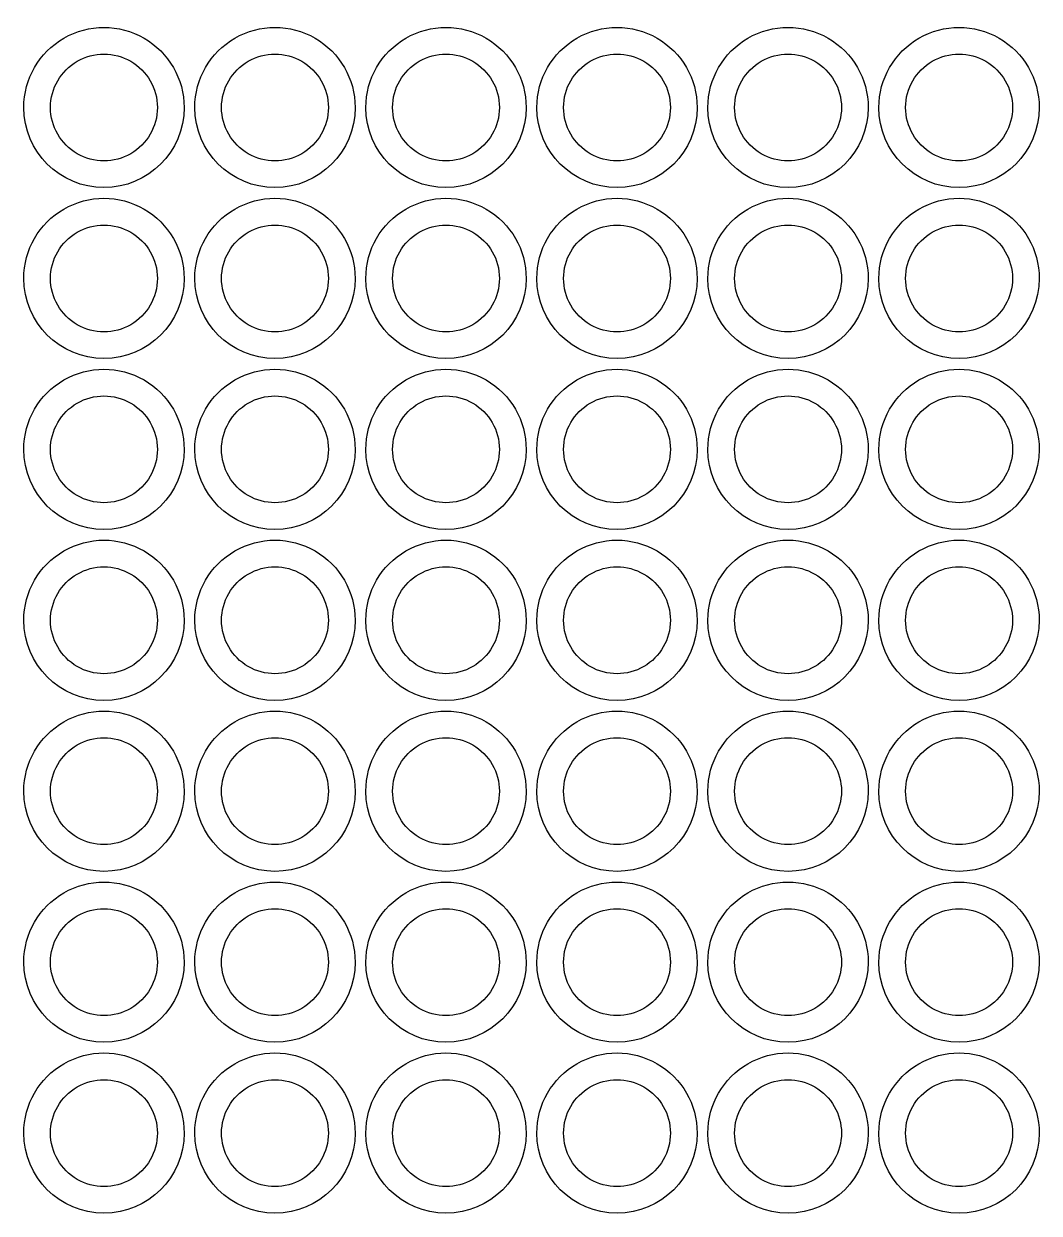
# Model space of a CAD drawing. Extents: x 9 to 391, y 39 to 560.
# Drawn here: x 105.9 to 200.9, y 144.5 to 255.8 of the extents above; entities that cross this region are included whole.
import ezdxf

# ---------------------------------------------------------------- set-up
doc = ezdxf.new("R2010")
doc.units = 0
doc.layers.add('Capa_2', color=7, linetype='CONTINUOUS')

msp = doc.modelspace()

# ---------------------------------------------------------------- linework, layer by layer
at = {"layer": 'Capa_2', "color": 5}
for points in [[(118.384029, 247.990904)], [(134.38403, 247.990904)], [(150.38403, 247.990904)], [(166.38403, 247.990904)], [(182.38403, 247.990904)], [(198.38403, 247.990904)], [(118.384029, 231.990904)], [(134.38403, 231.990904)], [(150.38403, 231.990904)], [(166.38403, 231.990904)], [(182.38403, 231.990904)], [(198.38403, 231.990904)], [(118.384029, 215.990904)], [(134.38403, 215.990904)], [(150.38403, 215.990904)], [(166.38403, 215.990904)], [(182.38403, 215.990904)], [(198.38403, 215.990904)], [(118.384029, 199.990904)], [(134.38403, 199.990904)], [(150.38403, 199.990904)], [(166.38403, 199.990904)], [(182.38403, 199.990904)], [(198.38403, 199.990904)], [(118.384029, 183.990904)], [(134.38403, 183.990904)], [(150.38403, 183.990904)], [(166.38403, 183.990904)], [(182.38403, 183.990904)], [(198.38403, 183.990904)], [(118.384029, 167.990904)], [(134.38403, 167.990904)], [(150.38403, 167.990904)], [(166.38403, 167.990904)], [(182.38403, 167.990904)], [(198.38403, 167.990904)], [(118.384029, 151.990904)], [(134.38403, 151.990904)], [(150.38403, 151.990904)], [(166.38403, 151.990904)], [(182.38403, 151.990904)], [(198.38403, 151.990904)]]:
    msp.add_lwpolyline(points, close=True, dxfattribs=at)
at = {"layer": 'Capa_2', "color": 7}
for points in [[(120.884029, 247.990904)], [(136.88403, 247.990904)], [(152.88403, 247.990904)], [(168.88403, 247.990904)], [(184.88403, 247.990904)], [(200.88403, 247.990904)], [(120.884029, 231.990904)], [(136.88403, 231.990904)], [(152.88403, 231.990904)], [(168.88403, 231.990904)], [(184.88403, 231.990904)], [(200.88403, 231.990904)], [(120.884029, 215.990904)], [(136.88403, 215.990904)], [(152.88403, 215.990904)], [(168.88403, 215.990904)], [(184.88403, 215.990904)], [(200.88403, 215.990904)], [(120.884029, 199.990904)], [(136.88403, 199.990904)], [(152.88403, 199.990904)], [(168.88403, 199.990904)], [(184.88403, 199.990904)], [(200.88403, 199.990904)], [(120.884029, 183.990904)], [(136.88403, 183.990904)], [(152.88403, 183.990904)], [(168.88403, 183.990904)], [(184.88403, 183.990904)], [(200.88403, 183.990904)], [(120.884029, 167.990904)], [(136.88403, 167.990904)], [(152.88403, 167.990904)], [(168.88403, 167.990904)], [(184.88403, 167.990904)], [(200.88403, 167.990904)], [(120.884029, 151.990904)], [(136.88403, 151.990904)], [(152.88403, 151.990904)], [(168.88403, 151.990904)], [(184.88403, 151.990904)], [(200.88403, 151.990904)]]:
    msp.add_lwpolyline(points, close=True, dxfattribs=at)
for points in [[(109.634029, 254.486095), (111.954537, 255.825841), (114.813521, 255.825841), (117.134029, 254.486095)], [(125.63403, 254.486095), (127.954538, 255.825841), (130.813522, 255.825841), (133.13403, 254.486095)], [(141.63403, 254.486095), (143.954538, 255.825841), (146.813522, 255.825841), (149.13403, 254.486095)], [(157.63403, 254.486095), (159.954538, 255.825841), (162.813522, 255.825841), (165.13403, 254.486095)], [(173.63403, 254.486095), (175.954538, 255.825841), (178.813522, 255.825841), (181.13403, 254.486095)], [(189.63403, 254.486095), (191.954538, 255.825841), (194.813522, 255.825841), (197.13403, 254.486095)], [(105.884029, 247.990904), (105.884029, 250.670396), (107.313521, 253.146349), (109.634029, 254.486095)], [(117.134029, 254.486095), (119.454537, 253.146349), (120.884029, 250.670396), (120.884029, 247.990904)], [(121.88403, 247.990904), (121.88403, 250.670396), (123.313522, 253.146349), (125.63403, 254.486095)], [(133.13403, 254.486095), (135.454538, 253.146349), (136.88403, 250.670396), (136.88403, 247.990904)], [(137.88403, 247.990904), (137.88403, 250.670396), (139.313522, 253.146349), (141.63403, 254.486095)], [(149.13403, 254.486095), (151.454538, 253.146349), (152.88403, 250.670396), (152.88403, 247.990904)], [(153.88403, 247.990904), (153.88403, 250.670396), (155.313522, 253.146349), (157.63403, 254.486095)], [(165.13403, 254.486095), (167.454538, 253.146349), (168.88403, 250.670396), (168.88403, 247.990904)], [(169.88403, 247.990904), (169.88403, 250.670396), (171.313522, 253.146349), (173.63403, 254.486095)], [(181.13403, 254.486095), (183.454538, 253.146349), (184.88403, 250.670396), (184.88403, 247.990904)], [(185.88403, 247.990904), (185.88403, 250.670396), (187.313522, 253.146349), (189.63403, 254.486095)], [(197.13403, 254.486095), (199.454538, 253.146349), (200.88403, 250.670396), (200.88403, 247.990904)], [(113.384029, 240.490904), (109.241893, 240.490904), (105.884029, 243.848769), (105.884029, 247.990904)], [(120.884029, 247.990904), (120.884029, 243.848769), (117.526164, 240.490904), (113.384029, 240.490904)], [(129.38403, 240.490904), (125.241894, 240.490904), (121.88403, 243.848769), (121.88403, 247.990904)], [(136.88403, 247.990904), (136.88403, 243.848769), (133.526165, 240.490904), (129.38403, 240.490904)], [(145.38403, 240.490904), (141.241894, 240.490904), (137.88403, 243.848769), (137.88403, 247.990904)], [(152.88403, 247.990904), (152.88403, 243.848769), (149.526165, 240.490904), (145.38403, 240.490904)], [(161.38403, 240.490904), (157.241894, 240.490904), (153.88403, 243.848769), (153.88403, 247.990904)], [(168.88403, 247.990904), (168.88403, 243.848769), (165.526165, 240.490904), (161.38403, 240.490904)], [(177.38403, 240.490904), (173.241894, 240.490904), (169.88403, 243.848769), (169.88403, 247.990904)], [(184.88403, 247.990904), (184.88403, 243.848769), (181.526165, 240.490904), (177.38403, 240.490904)], [(193.38403, 240.490904), (189.241894, 240.490904), (185.88403, 243.848769), (185.88403, 247.990904)], [(200.88403, 247.990904), (200.88403, 243.848769), (197.526165, 240.490904), (193.38403, 240.490904)], [(109.634029, 238.486095), (111.954537, 239.825841), (114.813521, 239.825841), (117.134029, 238.486095)], [(125.63403, 238.486095), (127.954538, 239.825841), (130.813522, 239.825841), (133.13403, 238.486095)], [(141.63403, 238.486095), (143.954538, 239.825841), (146.813522, 239.825841), (149.13403, 238.486095)], [(157.63403, 238.486095), (159.954538, 239.825841), (162.813522, 239.825841), (165.13403, 238.486095)], [(173.63403, 238.486095), (175.954538, 239.825841), (178.813522, 239.825841), (181.13403, 238.486095)], [(189.63403, 238.486095), (191.954538, 239.825841), (194.813522, 239.825841), (197.13403, 238.486095)], [(105.884029, 231.990904), (105.884029, 234.670396), (107.313521, 237.146349), (109.634029, 238.486095)], [(117.134029, 238.486095), (119.454537, 237.146349), (120.884029, 234.670396), (120.884029, 231.990904)], [(121.88403, 231.990904), (121.88403, 234.670396), (123.313522, 237.146349), (125.63403, 238.486095)], [(133.13403, 238.486095), (135.454538, 237.146349), (136.88403, 234.670396), (136.88403, 231.990904)], [(137.88403, 231.990904), (137.88403, 234.670396), (139.313522, 237.146349), (141.63403, 238.486095)], [(149.13403, 238.486095), (151.454538, 237.146349), (152.88403, 234.670396), (152.88403, 231.990904)], [(153.88403, 231.990904), (153.88403, 234.670396), (155.313522, 237.146349), (157.63403, 238.486095)], [(165.13403, 238.486095), (167.454538, 237.146349), (168.88403, 234.670396), (168.88403, 231.990904)], [(169.88403, 231.990904), (169.88403, 234.670396), (171.313522, 237.146349), (173.63403, 238.486095)], [(181.13403, 238.486095), (183.454538, 237.146349), (184.88403, 234.670396), (184.88403, 231.990904)], [(185.88403, 231.990904), (185.88403, 234.670396), (187.313522, 237.146349), (189.63403, 238.486095)], [(197.13403, 238.486095), (199.454538, 237.146349), (200.88403, 234.670396), (200.88403, 231.990904)], [(113.384029, 224.490904), (109.241893, 224.490904), (105.884029, 227.848769), (105.884029, 231.990904)], [(120.884029, 231.990904), (120.884029, 227.848769), (117.526164, 224.490904), (113.384029, 224.490904)], [(129.38403, 224.490904), (125.241894, 224.490904), (121.88403, 227.848769), (121.88403, 231.990904)], [(136.88403, 231.990904), (136.88403, 227.848769), (133.526165, 224.490904), (129.38403, 224.490904)], [(145.38403, 224.490904), (141.241894, 224.490904), (137.88403, 227.848769), (137.88403, 231.990904)], [(152.88403, 231.990904), (152.88403, 227.848769), (149.526165, 224.490904), (145.38403, 224.490904)], [(161.38403, 224.490904), (157.241894, 224.490904), (153.88403, 227.848769), (153.88403, 231.990904)], [(168.88403, 231.990904), (168.88403, 227.848769), (165.526165, 224.490904), (161.38403, 224.490904)], [(177.38403, 224.490904), (173.241894, 224.490904), (169.88403, 227.848769), (169.88403, 231.990904)], [(184.88403, 231.990904), (184.88403, 227.848769), (181.526165, 224.490904), (177.38403, 224.490904)], [(193.38403, 224.490904), (189.241894, 224.490904), (185.88403, 227.848769), (185.88403, 231.990904)], [(200.88403, 231.990904), (200.88403, 227.848769), (197.526165, 224.490904), (193.38403, 224.490904)], [(109.634029, 222.486095), (111.954537, 223.825841), (114.813521, 223.825841), (117.134029, 222.486095)], [(125.63403, 222.486095), (127.954538, 223.825841), (130.813522, 223.825841), (133.13403, 222.486095)], [(141.63403, 222.486095), (143.954538, 223.825841), (146.813522, 223.825841), (149.13403, 222.486095)], [(157.63403, 222.486095), (159.954538, 223.825841), (162.813522, 223.825841), (165.13403, 222.486095)], [(173.63403, 222.486095), (175.954538, 223.825841), (178.813522, 223.825841), (181.13403, 222.486095)], [(189.63403, 222.486095), (191.954538, 223.825841), (194.813522, 223.825841), (197.13403, 222.486095)], [(105.884029, 215.990904), (105.884029, 218.670396), (107.313521, 221.146349), (109.634029, 222.486095)], [(117.134029, 222.486095), (119.454537, 221.146349), (120.884029, 218.670396), (120.884029, 215.990904)], [(121.88403, 215.990904), (121.88403, 218.670396), (123.313522, 221.146349), (125.63403, 222.486095)], [(133.13403, 222.486095), (135.454538, 221.146349), (136.88403, 218.670396), (136.88403, 215.990904)], [(137.88403, 215.990904), (137.88403, 218.670396), (139.313522, 221.146349), (141.63403, 222.486095)], [(149.13403, 222.486095), (151.454538, 221.146349), (152.88403, 218.670396), (152.88403, 215.990904)], [(153.88403, 215.990904), (153.88403, 218.670396), (155.313522, 221.146349), (157.63403, 222.486095)], [(165.13403, 222.486095), (167.454538, 221.146349), (168.88403, 218.670396), (168.88403, 215.990904)], [(169.88403, 215.990904), (169.88403, 218.670396), (171.313522, 221.146349), (173.63403, 222.486095)], [(181.13403, 222.486095), (183.454538, 221.146349), (184.88403, 218.670396), (184.88403, 215.990904)], [(185.88403, 215.990904), (185.88403, 218.670396), (187.313522, 221.146349), (189.63403, 222.486095)], [(197.13403, 222.486095), (199.454538, 221.146349), (200.88403, 218.670396), (200.88403, 215.990904)], [(113.384029, 208.490904), (109.241893, 208.490904), (105.884029, 211.848769), (105.884029, 215.990904)], [(120.884029, 215.990904), (120.884029, 211.848769), (117.526164, 208.490904), (113.384029, 208.490904)], [(129.38403, 208.490904), (125.241894, 208.490904), (121.88403, 211.848769), (121.88403, 215.990904)], [(136.88403, 215.990904), (136.88403, 211.848769), (133.526165, 208.490904), (129.38403, 208.490904)], [(145.38403, 208.490904), (141.241894, 208.490904), (137.88403, 211.848769), (137.88403, 215.990904)], [(152.88403, 215.990904), (152.88403, 211.848769), (149.526165, 208.490904), (145.38403, 208.490904)], [(161.38403, 208.490904), (157.241894, 208.490904), (153.88403, 211.848769), (153.88403, 215.990904)], [(168.88403, 215.990904), (168.88403, 211.848769), (165.526165, 208.490904), (161.38403, 208.490904)], [(177.38403, 208.490904), (173.241894, 208.490904), (169.88403, 211.848769), (169.88403, 215.990904)], [(184.88403, 215.990904), (184.88403, 211.848769), (181.526165, 208.490904), (177.38403, 208.490904)], [(193.38403, 208.490904), (189.241894, 208.490904), (185.88403, 211.848769), (185.88403, 215.990904)], [(200.88403, 215.990904), (200.88403, 211.848769), (197.526165, 208.490904), (193.38403, 208.490904)], [(109.634029, 206.486095), (111.954537, 207.825841), (114.813521, 207.825841), (117.134029, 206.486095)], [(125.63403, 206.486095), (127.954538, 207.825841), (130.813522, 207.825841), (133.13403, 206.486095)], [(141.63403, 206.486095), (143.954538, 207.825841), (146.813522, 207.825841), (149.13403, 206.486095)], [(157.63403, 206.486095), (159.954538, 207.825841), (162.813522, 207.825841), (165.13403, 206.486095)], [(173.63403, 206.486095), (175.954538, 207.825841), (178.813522, 207.825841), (181.13403, 206.486095)], [(189.63403, 206.486095), (191.954538, 207.825841), (194.813522, 207.825841), (197.13403, 206.486095)], [(105.884029, 199.990904), (105.884029, 202.670396), (107.313521, 205.146349), (109.634029, 206.486095)], [(117.134029, 206.486095), (119.454537, 205.146349), (120.884029, 202.670396), (120.884029, 199.990904)], [(121.88403, 199.990904), (121.88403, 202.670396), (123.313522, 205.146349), (125.63403, 206.486095)], [(133.13403, 206.486095), (135.454538, 205.146349), (136.88403, 202.670396), (136.88403, 199.990904)], [(137.88403, 199.990904), (137.88403, 202.670396), (139.313522, 205.146349), (141.63403, 206.486095)], [(149.13403, 206.486095), (151.454538, 205.146349), (152.88403, 202.670396), (152.88403, 199.990904)], [(153.88403, 199.990904), (153.88403, 202.670396), (155.313522, 205.146349), (157.63403, 206.486095)], [(165.13403, 206.486095), (167.454538, 205.146349), (168.88403, 202.670396), (168.88403, 199.990904)], [(169.88403, 199.990904), (169.88403, 202.670396), (171.313522, 205.146349), (173.63403, 206.486095)], [(181.13403, 206.486095), (183.454538, 205.146349), (184.88403, 202.670396), (184.88403, 199.990904)], [(185.88403, 199.990904), (185.88403, 202.670396), (187.313522, 205.146349), (189.63403, 206.486095)], [(197.13403, 206.486095), (199.454538, 205.146349), (200.88403, 202.670396), (200.88403, 199.990904)], [(113.384029, 192.490904), (109.241893, 192.490904), (105.884029, 195.848769), (105.884029, 199.990904)], [(120.884029, 199.990904), (120.884029, 195.848769), (117.526164, 192.490904), (113.384029, 192.490904)], [(129.38403, 192.490904), (125.241894, 192.490904), (121.88403, 195.848769), (121.88403, 199.990904)], [(136.88403, 199.990904), (136.88403, 195.848769), (133.526165, 192.490904), (129.38403, 192.490904)], [(145.38403, 192.490904), (141.241894, 192.490904), (137.88403, 195.848769), (137.88403, 199.990904)], [(152.88403, 199.990904), (152.88403, 195.848769), (149.526165, 192.490904), (145.38403, 192.490904)], [(161.38403, 192.490904), (157.241894, 192.490904), (153.88403, 195.848769), (153.88403, 199.990904)], [(168.88403, 199.990904), (168.88403, 195.848769), (165.526165, 192.490904), (161.38403, 192.490904)], [(177.38403, 192.490904), (173.241894, 192.490904), (169.88403, 195.848769), (169.88403, 199.990904)], [(184.88403, 199.990904), (184.88403, 195.848769), (181.526165, 192.490904), (177.38403, 192.490904)], [(193.38403, 192.490904), (189.241894, 192.490904), (185.88403, 195.848769), (185.88403, 199.990904)], [(200.88403, 199.990904), (200.88403, 195.848769), (197.526165, 192.490904), (193.38403, 192.490904)], [(109.634029, 190.486095), (111.954537, 191.825841), (114.813521, 191.825841), (117.134029, 190.486095)], [(125.63403, 190.486095), (127.954538, 191.825841), (130.813522, 191.825841), (133.13403, 190.486095)], [(141.63403, 190.486095), (143.954538, 191.825841), (146.813522, 191.825841), (149.13403, 190.486095)], [(157.63403, 190.486095), (159.954538, 191.825841), (162.813522, 191.825841), (165.13403, 190.486095)], [(173.63403, 190.486095), (175.954538, 191.825841), (178.813522, 191.825841), (181.13403, 190.486095)], [(189.63403, 190.486095), (191.954538, 191.825841), (194.813522, 191.825841), (197.13403, 190.486095)], [(105.884029, 183.990904), (105.884029, 186.670396), (107.313521, 189.146349), (109.634029, 190.486095)], [(117.134029, 190.486095), (119.454537, 189.146349), (120.884029, 186.670396), (120.884029, 183.990904)], [(121.88403, 183.990904), (121.88403, 186.670396), (123.313522, 189.146349), (125.63403, 190.486095)], [(133.13403, 190.486095), (135.454538, 189.146349), (136.88403, 186.670396), (136.88403, 183.990904)], [(137.88403, 183.990904), (137.88403, 186.670396), (139.313522, 189.146349), (141.63403, 190.486095)], [(149.13403, 190.486095), (151.454538, 189.146349), (152.88403, 186.670396), (152.88403, 183.990904)], [(153.88403, 183.990904), (153.88403, 186.670396), (155.313522, 189.146349), (157.63403, 190.486095)], [(165.13403, 190.486095), (167.454538, 189.146349), (168.88403, 186.670396), (168.88403, 183.990904)], [(169.88403, 183.990904), (169.88403, 186.670396), (171.313522, 189.146349), (173.63403, 190.486095)], [(181.13403, 190.486095), (183.454538, 189.146349), (184.88403, 186.670396), (184.88403, 183.990904)], [(185.88403, 183.990904), (185.88403, 186.670396), (187.313522, 189.146349), (189.63403, 190.486095)], [(197.13403, 190.486095), (199.454538, 189.146349), (200.88403, 186.670396), (200.88403, 183.990904)], [(113.384029, 176.490904), (109.241893, 176.490904), (105.884029, 179.848769), (105.884029, 183.990904)], [(120.884029, 183.990904), (120.884029, 179.848769), (117.526164, 176.490904), (113.384029, 176.490904)], [(129.38403, 176.490904), (125.241894, 176.490904), (121.88403, 179.848769), (121.88403, 183.990904)], [(136.88403, 183.990904), (136.88403, 179.848769), (133.526165, 176.490904), (129.38403, 176.490904)], [(145.38403, 176.490904), (141.241894, 176.490904), (137.88403, 179.848769), (137.88403, 183.990904)], [(152.88403, 183.990904), (152.88403, 179.848769), (149.526165, 176.490904), (145.38403, 176.490904)], [(161.38403, 176.490904), (157.241894, 176.490904), (153.88403, 179.848769), (153.88403, 183.990904)], [(168.88403, 183.990904), (168.88403, 179.848769), (165.526165, 176.490904), (161.38403, 176.490904)], [(177.38403, 176.490904), (173.241894, 176.490904), (169.88403, 179.848769), (169.88403, 183.990904)], [(184.88403, 183.990904), (184.88403, 179.848769), (181.526165, 176.490904), (177.38403, 176.490904)], [(193.38403, 176.490904), (189.241894, 176.490904), (185.88403, 179.848769), (185.88403, 183.990904)], [(200.88403, 183.990904), (200.88403, 179.848769), (197.526165, 176.490904), (193.38403, 176.490904)], [(109.634029, 174.486095), (111.954537, 175.825841), (114.813521, 175.825841), (117.134029, 174.486095)], [(125.63403, 174.486095), (127.954538, 175.825841), (130.813522, 175.825841), (133.13403, 174.486095)], [(141.63403, 174.486095), (143.954538, 175.825841), (146.813522, 175.825841), (149.13403, 174.486095)], [(157.63403, 174.486095), (159.954538, 175.825841), (162.813522, 175.825841), (165.13403, 174.486095)], [(173.63403, 174.486095), (175.954538, 175.825841), (178.813522, 175.825841), (181.13403, 174.486095)], [(189.63403, 174.486095), (191.954538, 175.825841), (194.813522, 175.825841), (197.13403, 174.486095)], [(105.884029, 167.990904), (105.884029, 170.670396), (107.313521, 173.146349), (109.634029, 174.486095)], [(117.134029, 174.486095), (119.454537, 173.146349), (120.884029, 170.670396), (120.884029, 167.990904)], [(121.88403, 167.990904), (121.88403, 170.670396), (123.313522, 173.146349), (125.63403, 174.486095)], [(133.13403, 174.486095), (135.454538, 173.146349), (136.88403, 170.670396), (136.88403, 167.990904)], [(137.88403, 167.990904), (137.88403, 170.670396), (139.313522, 173.146349), (141.63403, 174.486095)], [(149.13403, 174.486095), (151.454538, 173.146349), (152.88403, 170.670396), (152.88403, 167.990904)], [(153.88403, 167.990904), (153.88403, 170.670396), (155.313522, 173.146349), (157.63403, 174.486095)], [(165.13403, 174.486095), (167.454538, 173.146349), (168.88403, 170.670396), (168.88403, 167.990904)], [(169.88403, 167.990904), (169.88403, 170.670396), (171.313522, 173.146349), (173.63403, 174.486095)], [(181.13403, 174.486095), (183.454538, 173.146349), (184.88403, 170.670396), (184.88403, 167.990904)], [(185.88403, 167.990904), (185.88403, 170.670396), (187.313522, 173.146349), (189.63403, 174.486095)], [(197.13403, 174.486095), (199.454538, 173.146349), (200.88403, 170.670396), (200.88403, 167.990904)], [(113.384029, 160.490904), (109.241893, 160.490904), (105.884029, 163.848769), (105.884029, 167.990904)], [(120.884029, 167.990904), (120.884029, 163.848769), (117.526164, 160.490904), (113.384029, 160.490904)], [(129.38403, 160.490904), (125.241894, 160.490904), (121.88403, 163.848769), (121.88403, 167.990904)], [(136.88403, 167.990904), (136.88403, 163.848769), (133.526165, 160.490904), (129.38403, 160.490904)], [(145.38403, 160.490904), (141.241894, 160.490904), (137.88403, 163.848769), (137.88403, 167.990904)], [(152.88403, 167.990904), (152.88403, 163.848769), (149.526165, 160.490904), (145.38403, 160.490904)], [(161.38403, 160.490904), (157.241894, 160.490904), (153.88403, 163.848769), (153.88403, 167.990904)], [(168.88403, 167.990904), (168.88403, 163.848769), (165.526165, 160.490904), (161.38403, 160.490904)], [(177.38403, 160.490904), (173.241894, 160.490904), (169.88403, 163.848769), (169.88403, 167.990904)], [(184.88403, 167.990904), (184.88403, 163.848769), (181.526165, 160.490904), (177.38403, 160.490904)], [(193.38403, 160.490904), (189.241894, 160.490904), (185.88403, 163.848769), (185.88403, 167.990904)], [(200.88403, 167.990904), (200.88403, 163.848769), (197.526165, 160.490904), (193.38403, 160.490904)], [(109.634029, 158.486095), (111.954537, 159.825841), (114.813521, 159.825841), (117.134029, 158.486095)], [(125.63403, 158.486095), (127.954538, 159.825841), (130.813522, 159.825841), (133.13403, 158.486095)], [(141.63403, 158.486095), (143.954538, 159.825841), (146.813522, 159.825841), (149.13403, 158.486095)], [(157.63403, 158.486095), (159.954538, 159.825841), (162.813522, 159.825841), (165.13403, 158.486095)], [(173.63403, 158.486095), (175.954538, 159.825841), (178.813522, 159.825841), (181.13403, 158.486095)], [(189.63403, 158.486095), (191.954538, 159.825841), (194.813522, 159.825841), (197.13403, 158.486095)], [(105.884029, 151.990904), (105.884029, 154.670396), (107.313521, 157.146349), (109.634029, 158.486095)], [(117.134029, 158.486095), (119.454537, 157.146349), (120.884029, 154.670396), (120.884029, 151.990904)], [(121.88403, 151.990904), (121.88403, 154.670396), (123.313522, 157.146349), (125.63403, 158.486095)], [(133.13403, 158.486095), (135.454538, 157.146349), (136.88403, 154.670396), (136.88403, 151.990904)], [(137.88403, 151.990904), (137.88403, 154.670396), (139.313522, 157.146349), (141.63403, 158.486095)], [(149.13403, 158.486095), (151.454538, 157.146349), (152.88403, 154.670396), (152.88403, 151.990904)], [(153.88403, 151.990904), (153.88403, 154.670396), (155.313522, 157.146349), (157.63403, 158.486095)], [(165.13403, 158.486095), (167.454538, 157.146349), (168.88403, 154.670396), (168.88403, 151.990904)], [(169.88403, 151.990904), (169.88403, 154.670396), (171.313522, 157.146349), (173.63403, 158.486095)], [(181.13403, 158.486095), (183.454538, 157.146349), (184.88403, 154.670396), (184.88403, 151.990904)], [(185.88403, 151.990904), (185.88403, 154.670396), (187.313522, 157.146349), (189.63403, 158.486095)], [(197.13403, 158.486095), (199.454538, 157.146349), (200.88403, 154.670396), (200.88403, 151.990904)], [(113.384029, 144.490904), (109.241893, 144.490904), (105.884029, 147.848769), (105.884029, 151.990904)], [(120.884029, 151.990904), (120.884029, 147.848769), (117.526164, 144.490904), (113.384029, 144.490904)], [(129.38403, 144.490904), (125.241894, 144.490904), (121.88403, 147.848769), (121.88403, 151.990904)], [(136.88403, 151.990904), (136.88403, 147.848769), (133.526165, 144.490904), (129.38403, 144.490904)], [(145.38403, 144.490904), (141.241894, 144.490904), (137.88403, 147.848769), (137.88403, 151.990904)], [(152.88403, 151.990904), (152.88403, 147.848769), (149.526165, 144.490904), (145.38403, 144.490904)], [(161.38403, 144.490904), (157.241894, 144.490904), (153.88403, 147.848769), (153.88403, 151.990904)], [(168.88403, 151.990904), (168.88403, 147.848769), (165.526165, 144.490904), (161.38403, 144.490904)], [(177.38403, 144.490904), (173.241894, 144.490904), (169.88403, 147.848769), (169.88403, 151.990904)], [(184.88403, 151.990904), (184.88403, 147.848769), (181.526165, 144.490904), (177.38403, 144.490904)], [(193.38403, 144.490904), (189.241894, 144.490904), (185.88403, 147.848769), (185.88403, 151.990904)], [(200.88403, 151.990904), (200.88403, 147.848769), (197.526165, 144.490904), (193.38403, 144.490904)]]:
    msp.add_open_spline(points, degree=3, dxfattribs=at)
at = {"layer": 'Capa_2', "color": 5}
for points in [[(110.884029, 252.321031), (112.431034, 253.214195), (114.337023, 253.214195), (115.884029, 252.321031)], [(126.88403, 252.321031), (128.431035, 253.214195), (130.337024, 253.214195), (131.88403, 252.321031)], [(142.88403, 252.321031), (144.431035, 253.214195), (146.337024, 253.214195), (147.88403, 252.321031)], [(158.88403, 252.321031), (160.431035, 253.214195), (162.337024, 253.214195), (163.88403, 252.321031)], [(174.88403, 252.321031), (176.431035, 253.214195), (178.337024, 253.214195), (179.88403, 252.321031)], [(190.88403, 252.321031), (192.431035, 253.214195), (194.337024, 253.214195), (195.88403, 252.321031)], [(108.384029, 247.990904), (108.384029, 249.777232), (109.337023, 251.427867), (110.884029, 252.321031)], [(115.884029, 252.321031), (117.431034, 251.427867), (118.384029, 249.777232), (118.384029, 247.990904)], [(124.38403, 247.990904), (124.38403, 249.777232), (125.337024, 251.427867), (126.88403, 252.321031)], [(131.88403, 252.321031), (133.431035, 251.427867), (134.38403, 249.777232), (134.38403, 247.990904)], [(140.38403, 247.990904), (140.38403, 249.777232), (141.337024, 251.427867), (142.88403, 252.321031)], [(147.88403, 252.321031), (149.431035, 251.427867), (150.38403, 249.777232), (150.38403, 247.990904)], [(156.38403, 247.990904), (156.38403, 249.777232), (157.337024, 251.427867), (158.88403, 252.321031)], [(163.88403, 252.321031), (165.431035, 251.427867), (166.38403, 249.777232), (166.38403, 247.990904)], [(172.38403, 247.990904), (172.38403, 249.777232), (173.337024, 251.427867), (174.88403, 252.321031)], [(179.88403, 252.321031), (181.431035, 251.427867), (182.38403, 249.777232), (182.38403, 247.990904)], [(188.38403, 247.990904), (188.38403, 249.777232), (189.337024, 251.427867), (190.88403, 252.321031)], [(195.88403, 252.321031), (197.431035, 251.427867), (198.38403, 249.777232), (198.38403, 247.990904)], [(110.884029, 243.660777), (109.337023, 244.553941), (108.384029, 246.204576), (108.384029, 247.990904)], [(118.384029, 247.990904), (118.384029, 246.204576), (117.431034, 244.553941), (115.884029, 243.660777)], [(126.88403, 243.660777), (125.337024, 244.553941), (124.38403, 246.204576), (124.38403, 247.990904)], [(134.38403, 247.990904), (134.38403, 246.204576), (133.431035, 244.553941), (131.88403, 243.660777)], [(142.88403, 243.660777), (141.337024, 244.553941), (140.38403, 246.204576), (140.38403, 247.990904)], [(150.38403, 247.990904), (150.38403, 246.204576), (149.431035, 244.553941), (147.88403, 243.660777)], [(158.88403, 243.660777), (157.337024, 244.553941), (156.38403, 246.204576), (156.38403, 247.990904)], [(166.38403, 247.990904), (166.38403, 246.204576), (165.431035, 244.553941), (163.88403, 243.660777)], [(174.88403, 243.660777), (173.337024, 244.553941), (172.38403, 246.204576), (172.38403, 247.990904)], [(182.38403, 247.990904), (182.38403, 246.204576), (181.431035, 244.553941), (179.88403, 243.660777)], [(190.88403, 243.660777), (189.337024, 244.553941), (188.38403, 246.204576), (188.38403, 247.990904)], [(198.38403, 247.990904), (198.38403, 246.204576), (197.431035, 244.553941), (195.88403, 243.660777)], [(115.884029, 243.660777), (114.337023, 242.767613), (112.431034, 242.767613), (110.884029, 243.660777)], [(131.88403, 243.660777), (130.337024, 242.767613), (128.431035, 242.767613), (126.88403, 243.660777)], [(147.88403, 243.660777), (146.337024, 242.767613), (144.431035, 242.767613), (142.88403, 243.660777)], [(163.88403, 243.660777), (162.337024, 242.767613), (160.431035, 242.767613), (158.88403, 243.660777)], [(179.88403, 243.660777), (178.337024, 242.767613), (176.431035, 242.767613), (174.88403, 243.660777)], [(195.88403, 243.660777), (194.337024, 242.767613), (192.431035, 242.767613), (190.88403, 243.660777)], [(110.884029, 236.321031), (112.431034, 237.214195), (114.337023, 237.214195), (115.884029, 236.321031)], [(126.88403, 236.321031), (128.431035, 237.214195), (130.337024, 237.214195), (131.88403, 236.321031)], [(142.88403, 236.321031), (144.431035, 237.214195), (146.337024, 237.214195), (147.88403, 236.321031)], [(158.88403, 236.321031), (160.431035, 237.214195), (162.337024, 237.214195), (163.88403, 236.321031)], [(174.88403, 236.321031), (176.431035, 237.214195), (178.337024, 237.214195), (179.88403, 236.321031)], [(190.88403, 236.321031), (192.431035, 237.214195), (194.337024, 237.214195), (195.88403, 236.321031)], [(108.384029, 231.990904), (108.384029, 233.777232), (109.337023, 235.427867), (110.884029, 236.321031)], [(115.884029, 236.321031), (117.431034, 235.427867), (118.384029, 233.777232), (118.384029, 231.990904)], [(124.38403, 231.990904), (124.38403, 233.777232), (125.337024, 235.427867), (126.88403, 236.321031)], [(131.88403, 236.321031), (133.431035, 235.427867), (134.38403, 233.777232), (134.38403, 231.990904)], [(140.38403, 231.990904), (140.38403, 233.777232), (141.337024, 235.427867), (142.88403, 236.321031)], [(147.88403, 236.321031), (149.431035, 235.427867), (150.38403, 233.777232), (150.38403, 231.990904)], [(156.38403, 231.990904), (156.38403, 233.777232), (157.337024, 235.427867), (158.88403, 236.321031)], [(163.88403, 236.321031), (165.431035, 235.427867), (166.38403, 233.777232), (166.38403, 231.990904)], [(172.38403, 231.990904), (172.38403, 233.777232), (173.337024, 235.427867), (174.88403, 236.321031)], [(179.88403, 236.321031), (181.431035, 235.427867), (182.38403, 233.777232), (182.38403, 231.990904)], [(188.38403, 231.990904), (188.38403, 233.777232), (189.337024, 235.427867), (190.88403, 236.321031)], [(195.88403, 236.321031), (197.431035, 235.427867), (198.38403, 233.777232), (198.38403, 231.990904)], [(110.884029, 227.660777), (109.337023, 228.553941), (108.384029, 230.204576), (108.384029, 231.990904)], [(118.384029, 231.990904), (118.384029, 230.204576), (117.431034, 228.553941), (115.884029, 227.660777)], [(126.88403, 227.660777), (125.337024, 228.553941), (124.38403, 230.204576), (124.38403, 231.990904)], [(134.38403, 231.990904), (134.38403, 230.204576), (133.431035, 228.553941), (131.88403, 227.660777)], [(142.88403, 227.660777), (141.337024, 228.553941), (140.38403, 230.204576), (140.38403, 231.990904)], [(150.38403, 231.990904), (150.38403, 230.204576), (149.431035, 228.553941), (147.88403, 227.660777)], [(158.88403, 227.660777), (157.337024, 228.553941), (156.38403, 230.204576), (156.38403, 231.990904)], [(166.38403, 231.990904), (166.38403, 230.204576), (165.431035, 228.553941), (163.88403, 227.660777)], [(174.88403, 227.660777), (173.337024, 228.553941), (172.38403, 230.204576), (172.38403, 231.990904)], [(182.38403, 231.990904), (182.38403, 230.204576), (181.431035, 228.553941), (179.88403, 227.660777)], [(190.88403, 227.660777), (189.337024, 228.553941), (188.38403, 230.204576), (188.38403, 231.990904)], [(198.38403, 231.990904), (198.38403, 230.204576), (197.431035, 228.553941), (195.88403, 227.660777)], [(115.884029, 227.660777), (114.337023, 226.767613), (112.431034, 226.767613), (110.884029, 227.660777)], [(131.88403, 227.660777), (130.337024, 226.767613), (128.431035, 226.767613), (126.88403, 227.660777)], [(147.88403, 227.660777), (146.337024, 226.767613), (144.431035, 226.767613), (142.88403, 227.660777)], [(163.88403, 227.660777), (162.337024, 226.767613), (160.431035, 226.767613), (158.88403, 227.660777)], [(179.88403, 227.660777), (178.337024, 226.767613), (176.431035, 226.767613), (174.88403, 227.660777)], [(195.88403, 227.660777), (194.337024, 226.767613), (192.431035, 226.767613), (190.88403, 227.660777)], [(110.884029, 220.321031), (112.431034, 221.214195), (114.337023, 221.214195), (115.884029, 220.321031)], [(126.88403, 220.321031), (128.431035, 221.214195), (130.337024, 221.214195), (131.88403, 220.321031)], [(142.88403, 220.321031), (144.431035, 221.214195), (146.337024, 221.214195), (147.88403, 220.321031)], [(158.88403, 220.321031), (160.431035, 221.214195), (162.337024, 221.214195), (163.88403, 220.321031)], [(174.88403, 220.321031), (176.431035, 221.214195), (178.337024, 221.214195), (179.88403, 220.321031)], [(190.88403, 220.321031), (192.431035, 221.214195), (194.337024, 221.214195), (195.88403, 220.321031)], [(108.384029, 215.990904), (108.384029, 217.777232), (109.337023, 219.427867), (110.884029, 220.321031)], [(115.884029, 220.321031), (117.431034, 219.427867), (118.384029, 217.777232), (118.384029, 215.990904)], [(124.38403, 215.990904), (124.38403, 217.777232), (125.337024, 219.427867), (126.88403, 220.321031)], [(131.88403, 220.321031), (133.431035, 219.427867), (134.38403, 217.777232), (134.38403, 215.990904)], [(140.38403, 215.990904), (140.38403, 217.777232), (141.337024, 219.427867), (142.88403, 220.321031)], [(147.88403, 220.321031), (149.431035, 219.427867), (150.38403, 217.777232), (150.38403, 215.990904)], [(156.38403, 215.990904), (156.38403, 217.777232), (157.337024, 219.427867), (158.88403, 220.321031)], [(163.88403, 220.321031), (165.431035, 219.427867), (166.38403, 217.777232), (166.38403, 215.990904)], [(172.38403, 215.990904), (172.38403, 217.777232), (173.337024, 219.427867), (174.88403, 220.321031)], [(179.88403, 220.321031), (181.431035, 219.427867), (182.38403, 217.777232), (182.38403, 215.990904)], [(188.38403, 215.990904), (188.38403, 217.777232), (189.337024, 219.427867), (190.88403, 220.321031)], [(195.88403, 220.321031), (197.431035, 219.427867), (198.38403, 217.777232), (198.38403, 215.990904)], [(110.884029, 211.660777), (109.337023, 212.553941), (108.384029, 214.204576), (108.384029, 215.990904)], [(118.384029, 215.990904), (118.384029, 214.204576), (117.431034, 212.553941), (115.884029, 211.660777)], [(126.88403, 211.660777), (125.337024, 212.553941), (124.38403, 214.204576), (124.38403, 215.990904)], [(134.38403, 215.990904), (134.38403, 214.204576), (133.431035, 212.553941), (131.88403, 211.660777)], [(142.88403, 211.660777), (141.337024, 212.553941), (140.38403, 214.204576), (140.38403, 215.990904)], [(150.38403, 215.990904), (150.38403, 214.204576), (149.431035, 212.553941), (147.88403, 211.660777)], [(158.88403, 211.660777), (157.337024, 212.553941), (156.38403, 214.204576), (156.38403, 215.990904)], [(166.38403, 215.990904), (166.38403, 214.204576), (165.431035, 212.553941), (163.88403, 211.660777)], [(174.88403, 211.660777), (173.337024, 212.553941), (172.38403, 214.204576), (172.38403, 215.990904)], [(182.38403, 215.990904), (182.38403, 214.204576), (181.431035, 212.553941), (179.88403, 211.660777)], [(190.88403, 211.660777), (189.337024, 212.553941), (188.38403, 214.204576), (188.38403, 215.990904)], [(198.38403, 215.990904), (198.38403, 214.204576), (197.431035, 212.553941), (195.88403, 211.660777)], [(115.884029, 211.660777), (114.337023, 210.767613), (112.431034, 210.767613), (110.884029, 211.660777)], [(131.88403, 211.660777), (130.337024, 210.767613), (128.431035, 210.767613), (126.88403, 211.660777)], [(147.88403, 211.660777), (146.337024, 210.767613), (144.431035, 210.767613), (142.88403, 211.660777)], [(163.88403, 211.660777), (162.337024, 210.767613), (160.431035, 210.767613), (158.88403, 211.660777)], [(179.88403, 211.660777), (178.337024, 210.767613), (176.431035, 210.767613), (174.88403, 211.660777)], [(195.88403, 211.660777), (194.337024, 210.767613), (192.431035, 210.767613), (190.88403, 211.660777)], [(110.884029, 204.321031), (112.431034, 205.214195), (114.337023, 205.214195), (115.884029, 204.321031)], [(126.88403, 204.321031), (128.431035, 205.214195), (130.337024, 205.214195), (131.88403, 204.321031)], [(142.88403, 204.321031), (144.431035, 205.214195), (146.337024, 205.214195), (147.88403, 204.321031)], [(158.88403, 204.321031), (160.431035, 205.214195), (162.337024, 205.214195), (163.88403, 204.321031)], [(174.88403, 204.321031), (176.431035, 205.214195), (178.337024, 205.214195), (179.88403, 204.321031)], [(190.88403, 204.321031), (192.431035, 205.214195), (194.337024, 205.214195), (195.88403, 204.321031)], [(108.384029, 199.990904), (108.384029, 201.777232), (109.337023, 203.427867), (110.884029, 204.321031)], [(115.884029, 204.321031), (117.431034, 203.427867), (118.384029, 201.777232), (118.384029, 199.990904)], [(124.38403, 199.990904), (124.38403, 201.777232), (125.337024, 203.427867), (126.88403, 204.321031)], [(131.88403, 204.321031), (133.431035, 203.427867), (134.38403, 201.777232), (134.38403, 199.990904)], [(140.38403, 199.990904), (140.38403, 201.777232), (141.337024, 203.427867), (142.88403, 204.321031)], [(147.88403, 204.321031), (149.431035, 203.427867), (150.38403, 201.777232), (150.38403, 199.990904)], [(156.38403, 199.990904), (156.38403, 201.777232), (157.337024, 203.427867), (158.88403, 204.321031)], [(163.88403, 204.321031), (165.431035, 203.427867), (166.38403, 201.777232), (166.38403, 199.990904)], [(172.38403, 199.990904), (172.38403, 201.777232), (173.337024, 203.427867), (174.88403, 204.321031)], [(179.88403, 204.321031), (181.431035, 203.427867), (182.38403, 201.777232), (182.38403, 199.990904)], [(188.38403, 199.990904), (188.38403, 201.777232), (189.337024, 203.427867), (190.88403, 204.321031)], [(195.88403, 204.321031), (197.431035, 203.427867), (198.38403, 201.777232), (198.38403, 199.990904)], [(110.884029, 195.660777), (109.337023, 196.553941), (108.384029, 198.204576), (108.384029, 199.990904)], [(118.384029, 199.990904), (118.384029, 198.204576), (117.431034, 196.553941), (115.884029, 195.660777)], [(126.88403, 195.660777), (125.337024, 196.553941), (124.38403, 198.204576), (124.38403, 199.990904)], [(134.38403, 199.990904), (134.38403, 198.204576), (133.431035, 196.553941), (131.88403, 195.660777)], [(142.88403, 195.660777), (141.337024, 196.553941), (140.38403, 198.204576), (140.38403, 199.990904)], [(150.38403, 199.990904), (150.38403, 198.204576), (149.431035, 196.553941), (147.88403, 195.660777)], [(158.88403, 195.660777), (157.337024, 196.553941), (156.38403, 198.204576), (156.38403, 199.990904)], [(166.38403, 199.990904), (166.38403, 198.204576), (165.431035, 196.553941), (163.88403, 195.660777)], [(174.88403, 195.660777), (173.337024, 196.553941), (172.38403, 198.204576), (172.38403, 199.990904)], [(182.38403, 199.990904), (182.38403, 198.204576), (181.431035, 196.553941), (179.88403, 195.660777)], [(190.88403, 195.660777), (189.337024, 196.553941), (188.38403, 198.204576), (188.38403, 199.990904)], [(198.38403, 199.990904), (198.38403, 198.204576), (197.431035, 196.553941), (195.88403, 195.660777)], [(115.884029, 195.660777), (114.337023, 194.767613), (112.431034, 194.767613), (110.884029, 195.660777)], [(131.88403, 195.660777), (130.337024, 194.767613), (128.431035, 194.767613), (126.88403, 195.660777)], [(147.88403, 195.660777), (146.337024, 194.767613), (144.431035, 194.767613), (142.88403, 195.660777)], [(163.88403, 195.660777), (162.337024, 194.767613), (160.431035, 194.767613), (158.88403, 195.660777)], [(179.88403, 195.660777), (178.337024, 194.767613), (176.431035, 194.767613), (174.88403, 195.660777)], [(195.88403, 195.660777), (194.337024, 194.767613), (192.431035, 194.767613), (190.88403, 195.660777)], [(108.384029, 183.990904), (108.384029, 185.777232), (109.337023, 187.427867), (110.884029, 188.321031)], [(110.884029, 188.321031), (112.431034, 189.214195), (114.337023, 189.214195), (115.884029, 188.321031)], [(115.884029, 188.321031), (117.431034, 187.427867), (118.384029, 185.777232), (118.384029, 183.990904)], [(124.38403, 183.990904), (124.38403, 185.777232), (125.337024, 187.427867), (126.88403, 188.321031)], [(126.88403, 188.321031), (128.431035, 189.214195), (130.337024, 189.214195), (131.88403, 188.321031)], [(131.88403, 188.321031), (133.431035, 187.427867), (134.38403, 185.777232), (134.38403, 183.990904)], [(140.38403, 183.990904), (140.38403, 185.777232), (141.337024, 187.427867), (142.88403, 188.321031)], [(142.88403, 188.321031), (144.431035, 189.214195), (146.337024, 189.214195), (147.88403, 188.321031)], [(147.88403, 188.321031), (149.431035, 187.427867), (150.38403, 185.777232), (150.38403, 183.990904)], [(156.38403, 183.990904), (156.38403, 185.777232), (157.337024, 187.427867), (158.88403, 188.321031)], [(158.88403, 188.321031), (160.431035, 189.214195), (162.337024, 189.214195), (163.88403, 188.321031)], [(163.88403, 188.321031), (165.431035, 187.427867), (166.38403, 185.777232), (166.38403, 183.990904)], [(172.38403, 183.990904), (172.38403, 185.777232), (173.337024, 187.427867), (174.88403, 188.321031)], [(174.88403, 188.321031), (176.431035, 189.214195), (178.337024, 189.214195), (179.88403, 188.321031)], [(179.88403, 188.321031), (181.431035, 187.427867), (182.38403, 185.777232), (182.38403, 183.990904)], [(188.38403, 183.990904), (188.38403, 185.777232), (189.337024, 187.427867), (190.88403, 188.321031)], [(190.88403, 188.321031), (192.431035, 189.214195), (194.337024, 189.214195), (195.88403, 188.321031)], [(195.88403, 188.321031), (197.431035, 187.427867), (198.38403, 185.777232), (198.38403, 183.990904)], [(110.884029, 179.660777), (109.337023, 180.553941), (108.384029, 182.204576), (108.384029, 183.990904)], [(118.384029, 183.990904), (118.384029, 182.204576), (117.431034, 180.553941), (115.884029, 179.660777)], [(126.88403, 179.660777), (125.337024, 180.553941), (124.38403, 182.204576), (124.38403, 183.990904)], [(134.38403, 183.990904), (134.38403, 182.204576), (133.431035, 180.553941), (131.88403, 179.660777)], [(142.88403, 179.660777), (141.337024, 180.553941), (140.38403, 182.204576), (140.38403, 183.990904)], [(150.38403, 183.990904), (150.38403, 182.204576), (149.431035, 180.553941), (147.88403, 179.660777)], [(158.88403, 179.660777), (157.337024, 180.553941), (156.38403, 182.204576), (156.38403, 183.990904)], [(166.38403, 183.990904), (166.38403, 182.204576), (165.431035, 180.553941), (163.88403, 179.660777)], [(174.88403, 179.660777), (173.337024, 180.553941), (172.38403, 182.204576), (172.38403, 183.990904)], [(182.38403, 183.990904), (182.38403, 182.204576), (181.431035, 180.553941), (179.88403, 179.660777)], [(190.88403, 179.660777), (189.337024, 180.553941), (188.38403, 182.204576), (188.38403, 183.990904)], [(198.38403, 183.990904), (198.38403, 182.204576), (197.431035, 180.553941), (195.88403, 179.660777)], [(115.884029, 179.660777), (114.337023, 178.767613), (112.431034, 178.767613), (110.884029, 179.660777)], [(131.88403, 179.660777), (130.337024, 178.767613), (128.431035, 178.767613), (126.88403, 179.660777)], [(147.88403, 179.660777), (146.337024, 178.767613), (144.431035, 178.767613), (142.88403, 179.660777)], [(163.88403, 179.660777), (162.337024, 178.767613), (160.431035, 178.767613), (158.88403, 179.660777)], [(179.88403, 179.660777), (178.337024, 178.767613), (176.431035, 178.767613), (174.88403, 179.660777)], [(195.88403, 179.660777), (194.337024, 178.767613), (192.431035, 178.767613), (190.88403, 179.660777)], [(110.884029, 172.321031), (112.431034, 173.214195), (114.337023, 173.214195), (115.884029, 172.321031)], [(126.88403, 172.321031), (128.431035, 173.214195), (130.337024, 173.214195), (131.88403, 172.321031)], [(142.88403, 172.321031), (144.431035, 173.214195), (146.337024, 173.214195), (147.88403, 172.321031)], [(158.88403, 172.321031), (160.431035, 173.214195), (162.337024, 173.214195), (163.88403, 172.321031)], [(174.88403, 172.321031), (176.431035, 173.214195), (178.337024, 173.214195), (179.88403, 172.321031)], [(190.88403, 172.321031), (192.431035, 173.214195), (194.337024, 173.214195), (195.88403, 172.321031)], [(108.384029, 167.990904), (108.384029, 169.777232), (109.337023, 171.427867), (110.884029, 172.321031)], [(115.884029, 172.321031), (117.431034, 171.427867), (118.384029, 169.777232), (118.384029, 167.990904)], [(124.38403, 167.990904), (124.38403, 169.777232), (125.337024, 171.427867), (126.88403, 172.321031)], [(131.88403, 172.321031), (133.431035, 171.427867), (134.38403, 169.777232), (134.38403, 167.990904)], [(140.38403, 167.990904), (140.38403, 169.777232), (141.337024, 171.427867), (142.88403, 172.321031)], [(147.88403, 172.321031), (149.431035, 171.427867), (150.38403, 169.777232), (150.38403, 167.990904)], [(156.38403, 167.990904), (156.38403, 169.777232), (157.337024, 171.427867), (158.88403, 172.321031)], [(163.88403, 172.321031), (165.431035, 171.427867), (166.38403, 169.777232), (166.38403, 167.990904)], [(172.38403, 167.990904), (172.38403, 169.777232), (173.337024, 171.427867), (174.88403, 172.321031)], [(179.88403, 172.321031), (181.431035, 171.427867), (182.38403, 169.777232), (182.38403, 167.990904)], [(188.38403, 167.990904), (188.38403, 169.777232), (189.337024, 171.427867), (190.88403, 172.321031)], [(195.88403, 172.321031), (197.431035, 171.427867), (198.38403, 169.777232), (198.38403, 167.990904)], [(110.884029, 163.660777), (109.337023, 164.553941), (108.384029, 166.204576), (108.384029, 167.990904)], [(118.384029, 167.990904), (118.384029, 166.204576), (117.431034, 164.553941), (115.884029, 163.660777)], [(126.88403, 163.660777), (125.337024, 164.553941), (124.38403, 166.204576), (124.38403, 167.990904)], [(134.38403, 167.990904), (134.38403, 166.204576), (133.431035, 164.553941), (131.88403, 163.660777)], [(142.88403, 163.660777), (141.337024, 164.553941), (140.38403, 166.204576), (140.38403, 167.990904)], [(150.38403, 167.990904), (150.38403, 166.204576), (149.431035, 164.553941), (147.88403, 163.660777)], [(158.88403, 163.660777), (157.337024, 164.553941), (156.38403, 166.204576), (156.38403, 167.990904)], [(166.38403, 167.990904), (166.38403, 166.204576), (165.431035, 164.553941), (163.88403, 163.660777)], [(174.88403, 163.660777), (173.337024, 164.553941), (172.38403, 166.204576), (172.38403, 167.990904)], [(182.38403, 167.990904), (182.38403, 166.204576), (181.431035, 164.553941), (179.88403, 163.660777)], [(190.88403, 163.660777), (189.337024, 164.553941), (188.38403, 166.204576), (188.38403, 167.990904)], [(198.38403, 167.990904), (198.38403, 166.204576), (197.431035, 164.553941), (195.88403, 163.660777)], [(115.884029, 163.660777), (114.337023, 162.767613), (112.431034, 162.767613), (110.884029, 163.660777)], [(131.88403, 163.660777), (130.337024, 162.767613), (128.431035, 162.767613), (126.88403, 163.660777)], [(147.88403, 163.660777), (146.337024, 162.767613), (144.431035, 162.767613), (142.88403, 163.660777)], [(163.88403, 163.660777), (162.337024, 162.767613), (160.431035, 162.767613), (158.88403, 163.660777)], [(179.88403, 163.660777), (178.337024, 162.767613), (176.431035, 162.767613), (174.88403, 163.660777)], [(195.88403, 163.660777), (194.337024, 162.767613), (192.431035, 162.767613), (190.88403, 163.660777)], [(110.884029, 156.321031), (112.431034, 157.214195), (114.337023, 157.214195), (115.884029, 156.321031)], [(126.88403, 156.321031), (128.431035, 157.214195), (130.337024, 157.214195), (131.88403, 156.321031)], [(142.88403, 156.321031), (144.431035, 157.214195), (146.337024, 157.214195), (147.88403, 156.321031)], [(158.88403, 156.321031), (160.431035, 157.214195), (162.337024, 157.214195), (163.88403, 156.321031)], [(174.88403, 156.321031), (176.431035, 157.214195), (178.337024, 157.214195), (179.88403, 156.321031)], [(190.88403, 156.321031), (192.431035, 157.214195), (194.337024, 157.214195), (195.88403, 156.321031)], [(108.384029, 151.990904), (108.384029, 153.777232), (109.337023, 155.427867), (110.884029, 156.321031)], [(115.884029, 156.321031), (117.431034, 155.427867), (118.384029, 153.777232), (118.384029, 151.990904)], [(124.38403, 151.990904), (124.38403, 153.777232), (125.337024, 155.427867), (126.88403, 156.321031)], [(131.88403, 156.321031), (133.431035, 155.427867), (134.38403, 153.777232), (134.38403, 151.990904)], [(140.38403, 151.990904), (140.38403, 153.777232), (141.337024, 155.427867), (142.88403, 156.321031)], [(147.88403, 156.321031), (149.431035, 155.427867), (150.38403, 153.777232), (150.38403, 151.990904)], [(156.38403, 151.990904), (156.38403, 153.777232), (157.337024, 155.427867), (158.88403, 156.321031)], [(163.88403, 156.321031), (165.431035, 155.427867), (166.38403, 153.777232), (166.38403, 151.990904)], [(172.38403, 151.990904), (172.38403, 153.777232), (173.337024, 155.427867), (174.88403, 156.321031)], [(179.88403, 156.321031), (181.431035, 155.427867), (182.38403, 153.777232), (182.38403, 151.990904)], [(188.38403, 151.990904), (188.38403, 153.777232), (189.337024, 155.427867), (190.88403, 156.321031)], [(195.88403, 156.321031), (197.431035, 155.427867), (198.38403, 153.777232), (198.38403, 151.990904)], [(110.884029, 147.660777), (109.337023, 148.553941), (108.384029, 150.204576), (108.384029, 151.990904)], [(118.384029, 151.990904), (118.384029, 150.204576), (117.431034, 148.553941), (115.884029, 147.660777)], [(126.88403, 147.660777), (125.337024, 148.553941), (124.38403, 150.204576), (124.38403, 151.990904)], [(134.38403, 151.990904), (134.38403, 150.204576), (133.431035, 148.553941), (131.88403, 147.660777)], [(142.88403, 147.660777), (141.337024, 148.553941), (140.38403, 150.204576), (140.38403, 151.990904)], [(150.38403, 151.990904), (150.38403, 150.204576), (149.431035, 148.553941), (147.88403, 147.660777)], [(158.88403, 147.660777), (157.337024, 148.553941), (156.38403, 150.204576), (156.38403, 151.990904)], [(166.38403, 151.990904), (166.38403, 150.204576), (165.431035, 148.553941), (163.88403, 147.660777)], [(174.88403, 147.660777), (173.337024, 148.553941), (172.38403, 150.204576), (172.38403, 151.990904)], [(182.38403, 151.990904), (182.38403, 150.204576), (181.431035, 148.553941), (179.88403, 147.660777)], [(190.88403, 147.660777), (189.337024, 148.553941), (188.38403, 150.204576), (188.38403, 151.990904)], [(198.38403, 151.990904), (198.38403, 150.204576), (197.431035, 148.553941), (195.88403, 147.660777)], [(115.884029, 147.660777), (114.337023, 146.767613), (112.431034, 146.767613), (110.884029, 147.660777)], [(131.88403, 147.660777), (130.337024, 146.767613), (128.431035, 146.767613), (126.88403, 147.660777)], [(147.88403, 147.660777), (146.337024, 146.767613), (144.431035, 146.767613), (142.88403, 147.660777)], [(163.88403, 147.660777), (162.337024, 146.767613), (160.431035, 146.767613), (158.88403, 147.660777)], [(179.88403, 147.660777), (178.337024, 146.767613), (176.431035, 146.767613), (174.88403, 147.660777)], [(195.88403, 147.660777), (194.337024, 146.767613), (192.431035, 146.767613), (190.88403, 147.660777)]]:
    msp.add_open_spline(points, degree=3, dxfattribs=at)

doc.saveas('drawing.dxf')
